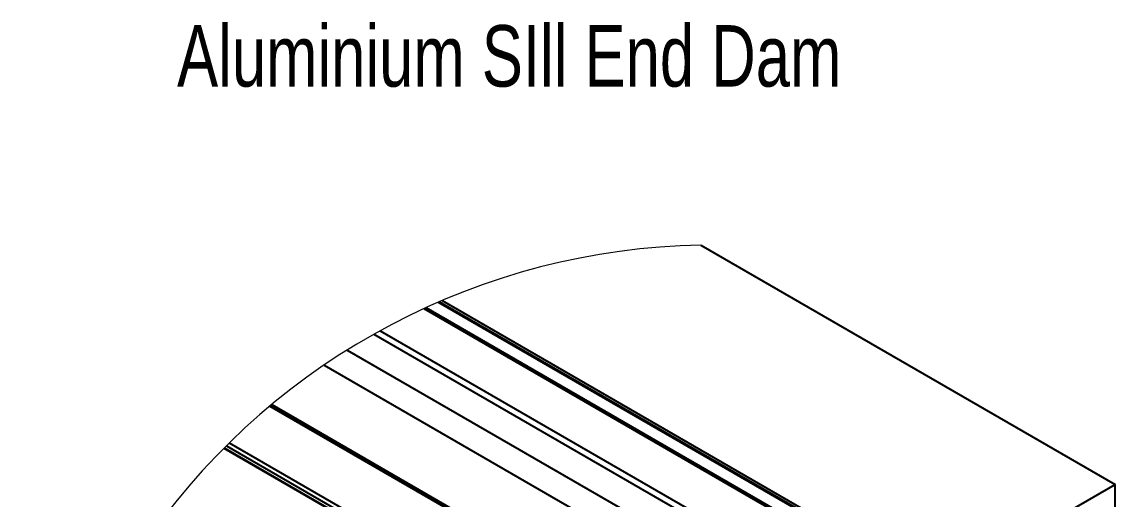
# Paper-space layout 'Sheet4' of a CAD drawing. Header units: millimetres. Extents: x 440 to 1016, y 428 to 1885.
# Drawn here: x 480.8 to 951.7, y 832.6 to 1038.1 of the extents above; entities that cross this region are included whole.
import ezdxf

# ---------------------------------------------------------------- set-up
doc = ezdxf.new("R2010")
doc.units = ezdxf.units.MM
doc.layers.add('FORMAT', color=7, linetype='Continuous')
doc.styles.add('SLDTEXTSTYLE0', font='TXT', dxfattribs={"width": 0.75})

psp = doc.layouts.new('Sheet4')

# ---------------------------------------------------------------- linework, layer by layer
at = {"color": 7, "linetype": 'Continuous', "lineweight": 25, "ltscale": 5}
for p, q in [((773.238234, 941.96512), (951.693348, 838.945346)), ((653.936557, 914.610462), (869.107536, 790.394979)), ((654.84821, 915.029185), (869.698814, 790.998774)), ((660.202197, 917.414563), (874.441556, 793.736713)), ((875.066809, 793.798702), (660.62092, 917.595761)), ((661.823145, 918.111639), (875.325493, 794.859367)), ((635.116092, 905.104714), (859.824113, 775.383549)), ((632.43746, 903.612809), (859.75676, 772.384243)), ((620.954625, 896.794932), (875.325493, 749.949651)), ((610.996477, 890.296536), (870.022468, 740.763979)), ((587.642483, 872.642534), (843.059711, 725.193458)), ((843.77735, 725.314157), (588.021568, 872.959035)), ((588.445655, 873.311894), (844.036035, 725.762682)), ((567.851953, 854.517358), (819.618992, 709.175306)), ((567.958943, 854.624646), (819.764427, 709.260242)), ((568.920366, 855.582791), (821.068577, 710.020797)), ((570.153884, 856.799619), (822.730354, 710.990267)), ((875.325493, 794.859367), (951.693348, 838.945346)), ((951.693348, 715.443628), (951.693348, 838.945346))]:
    psp.add_line(p, q, dxfattribs=at)
at = {"color": 7, "linetype": 'Continuous', "lineweight": 18, "ltscale": 25}
psp.add_arc((778.746018, 644.112712), 297.903327, 91.05937323, 197.75725316, dxfattribs=at)

# ---------------------------------------------------------------- texts
at = {"layer": 'FORMAT', "color": 7, "ltscale": 5, "insert": (547.687259, 1036.665471), "char_height": 26.45833333, "attachment_point": 1, "style": 'SLDTEXTSTYLE0'}
psp.add_mtext('Aluminium SIll End Dam', dxfattribs=at)

doc.saveas('drawing.dxf')
